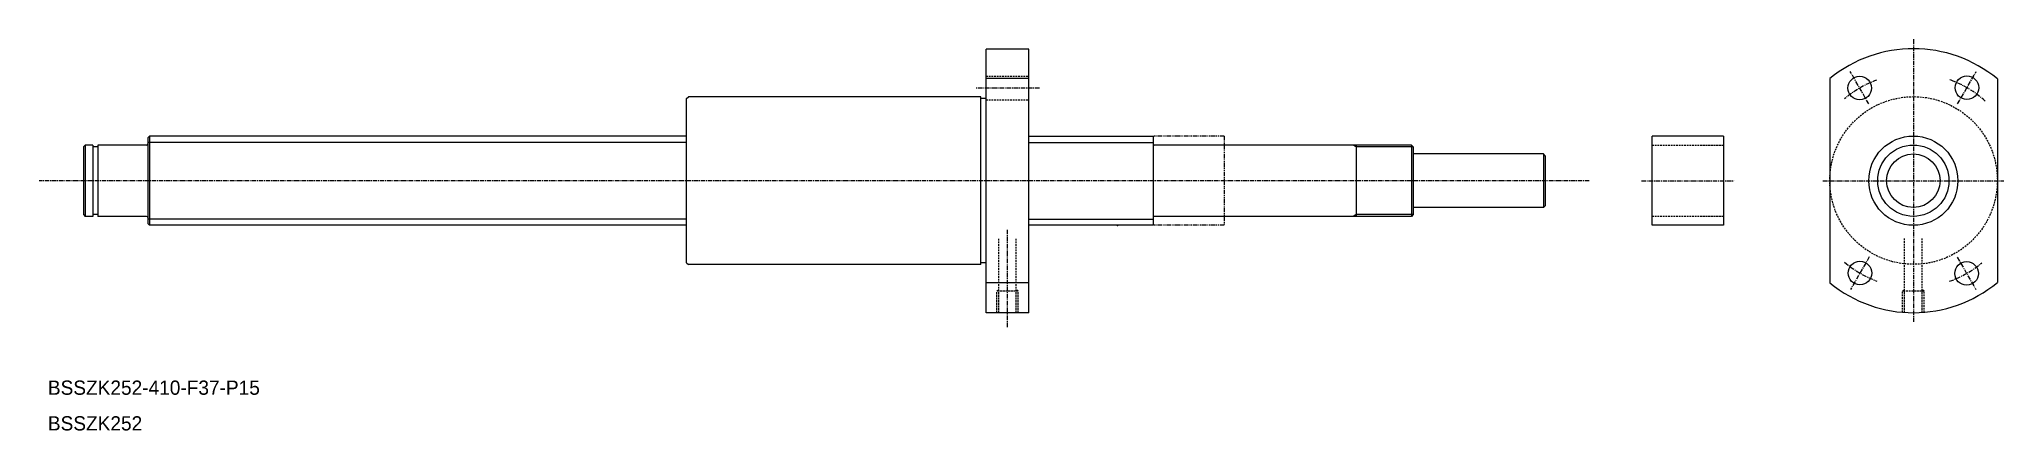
# Model space of a CAD drawing. Extents: x 8 to 559, y 10 to 120.
import ezdxf

# ---------------------------------------------------------------- set-up
doc = ezdxf.new("R2010")
doc.units = 0
for name, pattern in [('CENTER', [2, 1.25, -0.25, 0.25, -0.25]), ('DASHED', [0.75, 0.5, -0.25]), ('PHANTOM', [2.5, 1.25, -0.25, 0.25, -0.25, 0.25, -0.25])]:
    doc.linetypes.add(name, pattern=pattern)
doc.layers.get('0').update_dxf_attribs({"linetype": 'CONTINUOUS'})
doc.layers.get('DEFPOINTS').update_dxf_attribs({"linetype": 'CONTINUOUS'})
doc.layers.add('CENTER', color=1, linetype='CENTER')

msp = doc.modelspace()

# ---------------------------------------------------------------- linework, layer by layer
at = {"color": 7, "linetype": 'CONTINUOUS'}
for p, q in [((273.16, 43), (273.16, 116.85)), ((285.16, 116.85), (273.16, 116.85)), ((285.16, 43), (285.16, 116.85)), ((285.16, 108.63), (273.16, 108.63)), ((509.85, 108.65), (509.85, 51.37)), ((556.85, 108.53), (556.85, 51.48)), ((189.16, 103), (189.66, 103.5)), ((189.16, 57), (189.16, 103)), ((271.66, 103.5), (189.66, 103.5)), ((271.66, 56.5), (271.66, 103.5)), ((273.16, 103), (271.66, 103)), ((20.5, 90), (20, 89.5)), ((20, 89.5), (20, 70.5)), ((20.5, 90), (20.5, 70)), ((22.65, 90), (20.5, 90)), ((22.65, 90), (22.65, 70)), ((24, 89.5), (22.65, 89.5)), ((24, 90), (24, 70)), ((37.7, 90), (24, 90)), ((38.5, 92.5), (38, 92)), ((38, 92), (38, 68)), ((189.16, 92.5), (38.5, 92.5)), ((38.5, 92.5), (38.5, 67.5)), ((285.16, 92.5), (320, 92.5)), ((320, 92.5), (320, 67.5)), ((320, 92), (320, 68)), ((392.5, 90), (320.3, 90)), ((391.5, 90), (366.16, 90)), ((377, 90), (377, 70)), ((392.5, 90), (392.5, 70)), ((393, 89.5), (392.5, 90)), ((393, 89.5), (393, 70.5)), ((460, 67.51), (460, 92.51)), ((480, 92.51), (460, 92.51)), ((480, 92.51), (480, 67.51)), ((20, 87), (20, 73)), ((377, 87), (377, 73)), ((429.5, 87.5), (393, 87.5)), ((429.5, 87.5), (429.5, 72.5)), ((430, 87), (429.5, 87.5)), ((430, 87), (430, 73)), ((429.5, 72.5), (393, 72.5)), ((430, 73), (429.5, 72.5)), ((20, 70.5), (20.5, 70)), ((22.65, 70), (20.5, 70)), ((24, 70.5), (22.65, 70.5)), ((37.7, 70), (24, 70)), ((38.5, 67.5), (38, 68)), ((189.16, 67.5), (38.5, 67.5)), ((320, 67.5), (285.16, 67.5)), ((392.5, 70), (320.3, 70)), ((391.5, 70), (366.16, 70)), ((393, 70.5), (392.5, 70)), ((480, 67.51), (460, 67.51)), ((189.16, 57), (189.66, 56.5)), ((271.66, 56.5), (189.66, 56.5)), ((273.16, 57), (271.66, 57)), ((285.16, 51.37), (273.16, 51.37)), ((285.16, 43), (273.16, 43))]:
    msp.add_line(p, q, dxfattribs=at)
at = {"color": 3, "linetype": 'DASHED'}
for p, q in [((273.16, 109.28), (285.16, 109.28)), ((273.16, 102.68), (285.16, 102.68)), ((460, 90.01), (480, 90.01)), ((480, 70.01), (460, 70.01)), ((276.71, 43), (276.71, 63.95)), ((281.62, 43), (281.62, 63.95)), ((530.82, 43.09), (530.82, 63.96)), ((535.74, 43.09), (535.74, 63.96)), ((276.16, 49), (276.71, 49.54)), ((276.16, 43), (276.16, 49)), ((282.16, 49), (276.16, 49)), ((282.16, 49), (281.62, 49.54)), ((282.16, 43), (282.16, 49)), ((530.28, 49.01), (530.82, 49.55)), ((536.28, 49.01), (530.28, 49.01)), ((530.28, 43.13), (530.28, 49.01)), ((536.28, 49.01), (535.74, 49.55)), ((536.28, 43.13), (536.28, 49.01))]:
    msp.add_line(p, q, dxfattribs=at)
at = {"color": 3, "linetype": 'CONTINUOUS'}
for p, q in [((189.16, 90.75), (38, 90.75)), ((285.16, 90.75), (320, 90.75)), ((377, 89.5), (376.13, 90)), ((393, 89.5), (377, 89.5)), ((189.16, 69.25), (38, 69.25)), ((285.16, 69.25), (320, 69.25)), ((377, 70.5), (376.13, 70)), ((393, 70.5), (377, 70.5))]:
    msp.add_line(p, q, dxfattribs=at)
at = {"color": 3, "linetype": 'PHANTOM'}
for p, q in [((339.99, 92.5), (320, 92.5)), ((340, 92.49), (340, 67.49)), ((339.99, 67.5), (320, 67.5))]:
    msp.add_line(p, q, dxfattribs=at)
at = {"color": 7, "linetype": 'CONTINUOUS'}
for centre, radius in [((518.23, 105.98), 3.3), ((548.31, 106.08), 3.3), ((533.28, 80.01), 12.5), ((533.28, 80.01), 10), ((533.28, 80.01), 7.5), ((518.31, 54.12), 3.3), ((548.23, 54.02), 3.3)]:
    msp.add_circle(centre, radius, dxfattribs=at)
at = {"color": 3, "linetype": 'DASHED'}
msp.add_circle((533.35, 80.07), 23.5, dxfattribs=at)
at = {"color": 7, "linetype": 'CONTINUOUS'}
for centre, radius, start, end in [((533.28, 80.01), 37, 50.4367, 129.297), ((37.7, 90.3), 0.3, 270, 0), ((320.3, 90.3), 0.3, 180, 270), ((37.7, 69.7), 0.3, 0, 90), ((320.3, 69.7), 0.3, 90, 180), ((533.28, 80.01), 37, 230.703, 309.5633)]:
    msp.add_arc(centre, radius, start, end, dxfattribs=at)
msp.add_point((310, 67.49), dxfattribs=at)
at = {"layer": 'CENTER', "color": 1, "linetype": 'CENTER'}
for p, q in [((533.28, 119.63), (533.28, 40.43)), ((520.8, 101.53), (515.55, 110.62)), ((545.68, 101.53), (550.93, 110.62)), ((288.16, 105.98), (270.16, 105.98)), ((442.38, 80), (7.59, 80)), ((457, 80), (483, 80.01)), ((507.94, 80.01), (558.63, 80.01)), ((279.16, 38.99), (279.16, 66.47)), ((520.93, 58.67), (515.63, 49.47)), ((545.6, 58.57), (550.85, 49.47))]:
    msp.add_line(p, q, dxfattribs=at)
for start, end in [(110.2297, 130.3188), (47.891, 70.1357), (229.8643, 249.9535), (289.6812, 309.7703)]:
    msp.add_arc((533.35, 80.07), 30, start, end, dxfattribs=at)
at = {"layer": 'DEFPOINTS', "color": 0, "linetype": 'BYBLOCK'}
msp.add_point((514.87, 112.13), dxfattribs=at)

# ---------------------------------------------------------------- texts
at = {"color": 7, "linetype": 'CONTINUOUS'}
for s, p in [('BSSZK252-410-F37-P15', (10, 20)), ('BSSZK252', (10, 10))]:
    msp.add_text(s, height=4, dxfattribs=at).set_placement(p)

doc.saveas('drawing.dxf')
